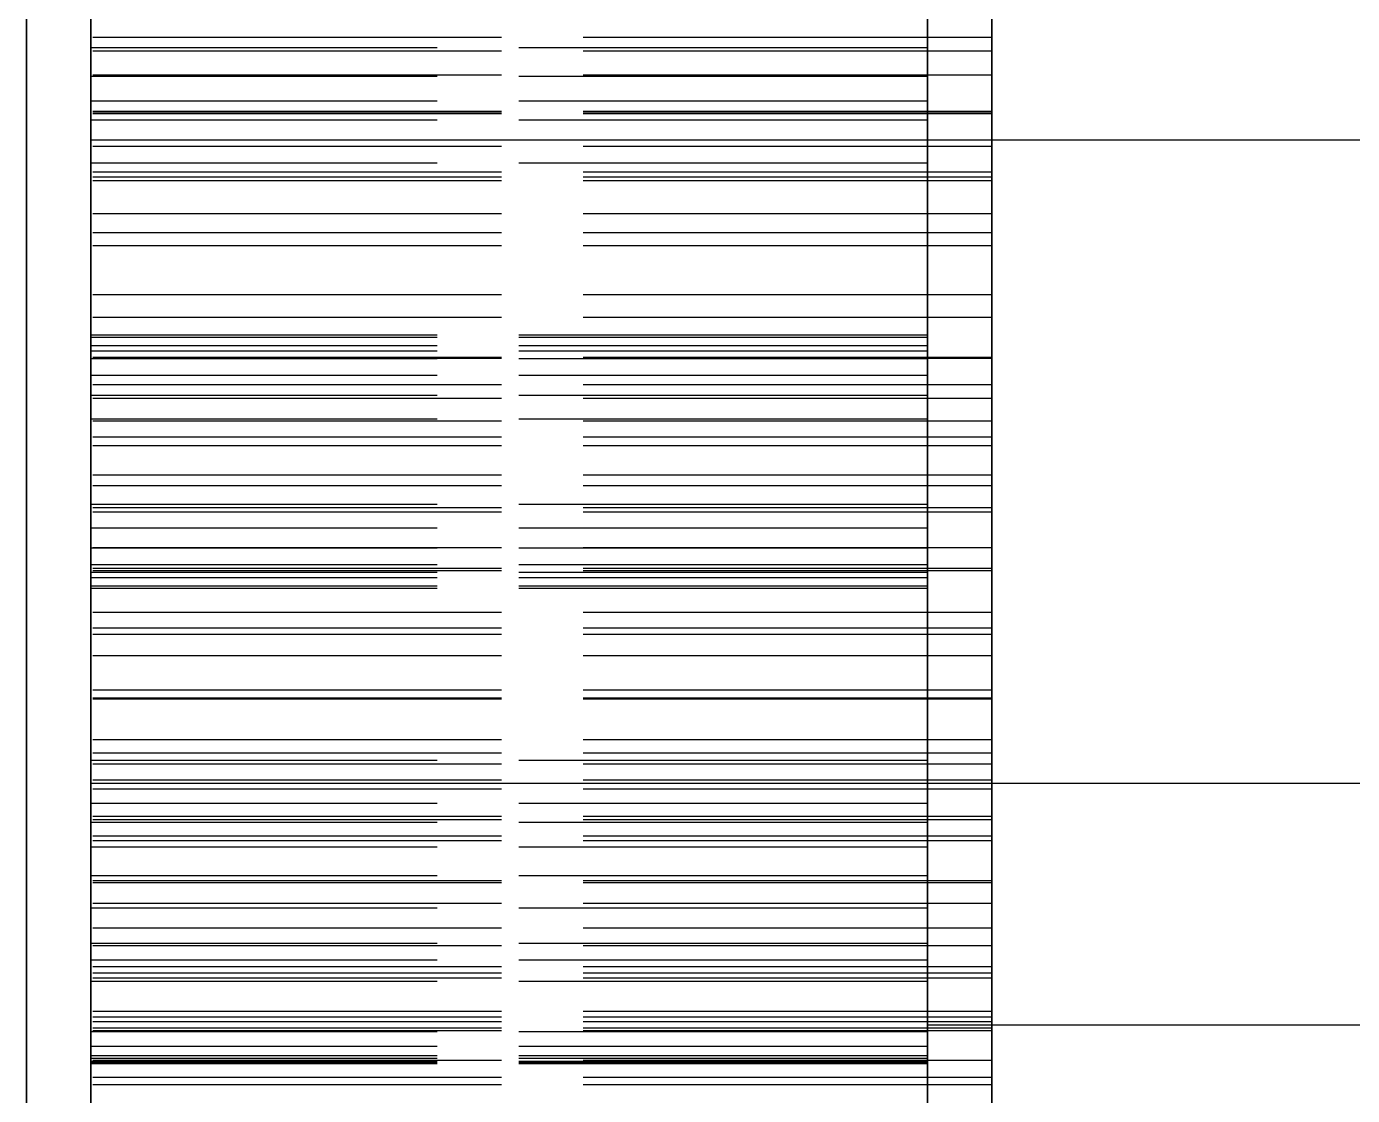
# Model space of a CAD drawing. Header units: millimetres. Extents: x -13 to 272, y -50 to 160.
# Drawn here: x 137.375 to 141.495, y -4.574 to -1.252 of the extents above; entities that cross this region are included whole.
import ezdxf

# ---------------------------------------------------------------- set-up
doc = ezdxf.new("R2010")
doc.units = ezdxf.units.MM
doc.linetypes.add('DASHED', pattern=[1.524, 1.27, -0.254])
doc.layers.add('HIDDEN', color=8, linetype='DASHED')
doc.layers.add('VISIBLE', color=7, linetype='CONTINUOUS')

msp = doc.modelspace()

# ---------------------------------------------------------------- linework, layer by layer
at = {"layer": 'HIDDEN'}
for points in [[(137.375, 7.66484), (137.375, 6.96643), (137.375, 6.26802), (137.375, 5.5696), (137.375, 4.87119), (137.375, 4.17278), (137.375, 3.47437), (137.375, 2.77595), (137.375, 2.07754), (137.375, 1.37913), (137.375, 0.68071), (137.375, -0.0177), (137.375, -0.71611), (137.375, -1.41452), (137.375, -2.11294), (137.375, -2.81135), (137.375, -3.50976), (137.375, -4.20817), (137.375, -4.90659), (137.375, -5.605)], [(137.375, 7.6331), (137.375, 6.87119), (137.375, 6.10929), (137.375, 5.34738), (137.375, 4.58548), (137.375, 3.82357), (137.375, 3.06167), (137.375, 2.29976), (137.375, 1.53786), (137.375, 0.77595), (137.375, 0.01405), (137.375, -0.74786), (137.375, -1.50976), (137.375, -2.27167), (137.375, -3.03357), (137.375, -3.79548), (137.375, -4.55738), (137.375, -5.31929), (137.375, -6.08119), (137.375, -6.8431), (137.375, -7.605)], [(137.375, 7.40492), (137.375, 6.62317), (137.375, 5.84143), (137.375, 5.05968), (137.375, 4.27794), (137.375, 3.49619), (137.375, 2.71444), (137.375, 1.9327), (137.375, 1.15095), (137.375, 0.36921), (137.375, -0.41254), (137.375, -1.19429), (137.375, -1.97603), (137.375, -2.75778), (137.375, -3.53952), (137.375, -4.32127), (137.375, -5.10302), (137.375, -5.88476), (137.375, -6.66651), (137.375, -7.44825), (137.375, -8.23)], [(140.375, 7.40492), (140.375, 6.62317), (140.375, 5.84143), (140.375, 5.05968), (140.375, 4.27794), (140.375, 3.49619), (140.375, 2.71444), (140.375, 1.9327), (140.375, 1.15095), (140.375, 0.36921), (140.375, -0.41254), (140.375, -1.19429), (140.375, -1.97603), (140.375, -2.75778), (140.375, -3.53952), (140.375, -4.32127), (140.375, -5.10302), (140.375, -5.88476), (140.375, -6.66651), (140.375, -7.44825), (140.375, -8.23)], [(137.375, -4.93833), (137.375, -4.55738), (137.375, -4.17643), (137.375, -3.79548), (137.375, -3.41452), (137.375, -3.03357), (137.375, -2.65262), (137.375, -2.27167), (137.375, -1.89071), (137.375, -1.50976), (137.375, -1.12881), (137.375, -0.74786), (137.375, -0.3669), (137.375, 0.01405), (137.375, 0.395), (137.375, 0.77595), (137.375, 1.1569), (137.375, 1.53786)], [(137.375, -5.605), (137.375, -5.25579), (137.375, -4.90659), (137.375, -4.55738), (137.375, -4.20817), (137.375, -3.85897), (137.375, -3.50976), (137.375, -3.16056), (137.375, -2.81135), (137.375, -2.46214), (137.375, -2.11294), (137.375, -1.76373), (137.375, -1.41452), (137.375, -1.06532), (137.375, -0.71611), (137.375, -0.3669), (137.375, -0.0177), (137.375, 0.33151), (137.375, 0.68071), (137.375, 1.02992), (137.375, 1.37913)], [(137.375, -1.13808), (137.375, -1.32932)], [(137.375, -1.32932), (137.375, -1.13808)], [(140.375, -1.13808), (140.375, -1.32932)], [(140.375, -1.32932), (140.375, -1.13808)], [(137.575, -1.31832), (137.575, -1.21839)], [(137.575, -1.21839), (137.575, -1.31832)], [(140.175, -1.31832), (140.175, -1.21839)], [(140.175, -1.21839), (140.175, -1.31832)], [(140.175, -2.605), (140.175, -2.57722), (140.175, -2.54944), (140.175, -2.52167), (140.175, -2.49389), (140.175, -2.46611), (140.175, -2.43833), (140.175, -2.41056), (140.175, -2.38278), (140.175, -2.355), (140.175, -2.32722), (140.175, -2.29944), (140.175, -2.27167), (140.175, -2.24389), (140.175, -2.21611), (140.175, -2.18833), (140.175, -2.16056), (140.175, -2.13278), (140.175, -2.105), (140.175, -2.07722), (140.175, -2.04944), (140.175, -2.02167), (140.175, -1.99389), (140.175, -1.96611), (140.175, -1.93833), (140.175, -1.91056), (140.175, -1.88278), (140.175, -1.855), (140.175, -1.82722), (140.175, -1.79944), (140.175, -1.77167), (140.175, -1.74389), (140.175, -1.71611), (140.175, -1.68833), (140.175, -1.66056), (140.175, -1.63278), (140.175, -1.605), (140.175, -1.57722), (140.175, -1.54944), (140.175, -1.52167), (140.175, -1.49389), (140.175, -1.46611), (140.175, -1.43833), (140.175, -1.41056), (140.175, -1.38278), (140.175, -1.355), (140.175, -1.32722), (140.175, -1.29944), (140.175, -1.27167), (140.175, -1.24389)], [(140.175, -1.24389), (140.175, -1.29944), (140.175, -1.355), (140.175, -1.41056), (140.175, -1.46611), (140.175, -1.52167), (140.175, -1.57722), (140.175, -1.63278), (140.175, -1.68833), (140.175, -1.74389), (140.175, -1.79944), (140.175, -1.855), (140.175, -1.91056), (140.175, -1.96611), (140.175, -2.02167), (140.175, -2.07722), (140.175, -2.13278), (140.175, -2.18833), (140.175, -2.24389), (140.175, -2.29944), (140.175, -2.355), (140.175, -2.41056), (140.175, -2.46611), (140.175, -2.52167), (140.175, -2.57722), (140.175, -2.63278), (140.175, -2.68833), (140.175, -2.74389), (140.175, -2.79944), (140.175, -2.855), (140.175, -2.91056), (140.175, -2.96611), (140.175, -3.02167), (140.175, -3.07722), (140.175, -3.13278), (140.175, -3.18833), (140.175, -3.24389), (140.175, -3.29944), (140.175, -3.355), (140.175, -3.41056), (140.175, -3.46611), (140.175, -3.52167), (140.175, -3.57722), (140.175, -3.63278), (140.175, -3.68833), (140.175, -3.74389), (140.175, -3.79944), (140.175, -3.855), (140.175, -3.91056), (140.175, -3.96611), (140.175, -4.02167), (140.175, -4.07722), (140.175, -4.13278), (140.175, -4.18833), (140.175, -4.24389), (140.175, -4.29944), (140.175, -4.355)], [(137.375, -1.40303), (137.375, -1.28635)], [(137.375, -1.28635), (137.375, -1.51896)], [(137.375, -1.51896), (137.375, -1.28635)], [(137.375, -1.28635), (137.375, -1.40303)], [(140.375, -1.28635), (137.375, -1.28635)], [(140.375, -1.28635), (137.375, -1.28635)], [(137.575, -1.40751), (137.575, -1.31832)], [(137.575, -1.31832), (137.575, -1.40751)], [(140.175, -1.31832), (137.575, -1.31832)], [(140.175, -1.31832), (137.575, -1.31832)], [(140.175, -1.40751), (140.175, -1.31832)], [(140.175, -1.31832), (140.175, -1.40751)], [(140.375, -1.40303), (140.375, -1.28635)], [(140.375, -1.28635), (140.375, -1.51896)], [(140.375, -1.51896), (140.375, -1.28635)], [(140.375, -1.28635), (140.375, -1.40303)], [(137.375, -1.32932), (137.375, -1.52357)], [(137.375, -1.52357), (137.375, -1.32932)], [(140.375, -1.32932), (137.375, -1.32932)], [(140.375, -1.32932), (137.375, -1.32932)], [(140.375, -1.32932), (140.375, -1.52357)], [(140.375, -1.52357), (140.375, -1.32932)], [(137.375, -1.51599), (137.375, -1.40303)], [(137.375, -1.40303), (137.375, -1.51599)], [(140.375, -1.40303), (137.375, -1.40303)], [(140.375, -1.40303), (137.375, -1.40303)], [(137.575, -1.48415), (137.575, -1.40751)], [(137.575, -1.40751), (137.575, -1.48415)], [(140.175, -1.40751), (137.575, -1.40751)], [(140.175, -1.40751), (137.575, -1.40751)], [(140.175, -1.48415), (140.175, -1.40751)], [(140.175, -1.40751), (140.175, -1.48415)], [(140.375, -1.51599), (140.375, -1.40303)], [(140.375, -1.40303), (140.375, -1.51599)], [(137.375, -1.62543), (137.375, -1.51599)], [(137.375, -1.51599), (137.375, -1.62543)], [(140.375, -1.51599), (137.375, -1.51599)], [(140.375, -1.51599), (137.375, -1.51599)], [(137.375, -1.51896), (137.375, -1.7047)], [(137.375, -1.7047), (137.375, -1.51896)], [(140.375, -1.51896), (137.375, -1.51896)], [(140.375, -1.51896), (137.375, -1.51896)], [(137.375, -1.52357), (137.375, -1.72069)], [(137.375, -1.72069), (137.375, -1.52357)], [(140.375, -1.52357), (137.375, -1.52357)], [(140.375, -1.52357), (137.375, -1.52357)], [(137.575, -1.54286), (137.575, -1.48415)], [(137.575, -1.48415), (137.575, -1.54286)], [(140.175, -1.48415), (137.575, -1.48415)], [(140.175, -1.48415), (137.575, -1.48415)], [(140.175, -1.54286), (140.175, -1.48415)], [(140.175, -1.48415), (140.175, -1.54286)], [(140.375, -1.62543), (140.375, -1.51599)], [(140.375, -1.51599), (140.375, -1.62543)], [(140.375, -1.51896), (140.375, -1.7047)], [(140.375, -1.7047), (140.375, -1.51896)], [(140.375, -1.52357), (140.375, -1.72069)], [(140.375, -1.72069), (140.375, -1.52357)], [(137.575, -1.67654), (137.575, -1.54286)], [(137.575, -1.54286), (137.575, -1.67654)], [(140.175, -1.54286), (137.575, -1.54286)], [(140.175, -1.54286), (137.575, -1.54286)], [(140.175, -1.67654), (140.175, -1.54286)], [(140.175, -1.54286), (140.175, -1.67654)], [(137.575, -2.605), (137.575, -2.58913), (137.575, -2.57325), (137.575, -2.55738), (137.575, -2.54151), (137.575, -2.52563), (137.575, -2.50976), (137.575, -2.49389), (137.575, -2.47802), (137.575, -2.46214), (137.575, -2.44627), (137.575, -2.4304), (137.575, -2.41452), (137.575, -2.39865), (137.575, -2.38278), (137.575, -2.3669), (137.575, -2.35103), (137.575, -2.33516), (137.575, -2.31929), (137.575, -2.30341), (137.575, -2.28754), (137.575, -2.27167), (137.575, -2.25579), (137.575, -2.23992), (137.575, -2.22405), (137.575, -2.20817), (137.575, -2.1923), (137.575, -2.17643), (137.575, -2.16056), (137.575, -2.14468), (137.575, -2.12881), (137.575, -2.11294), (137.575, -2.09706), (137.575, -2.08119), (137.575, -2.06532), (137.575, -2.04944), (137.575, -2.03357), (137.575, -2.0177), (137.575, -2.00183), (137.575, -1.98595), (137.575, -1.97008), (137.575, -1.95421), (137.575, -1.93833), (137.575, -1.92246), (137.575, -1.90659), (137.575, -1.89071), (137.575, -1.87484), (137.575, -1.85897), (137.575, -1.8431), (137.575, -1.82722), (137.575, -1.81135), (137.575, -1.79548), (137.575, -1.7796), (137.575, -1.76373), (137.575, -1.74786), (137.575, -1.73198), (137.575, -1.71611), (137.575, -1.70024), (137.575, -1.68437), (137.575, -1.66849), (137.575, -1.65262), (137.575, -1.63675), (137.575, -1.62087), (137.575, -1.605)], [(137.575, -1.605), (137.575, -1.63675), (137.575, -1.66849), (137.575, -1.70024), (137.575, -1.73198), (137.575, -1.76373), (137.575, -1.79548), (137.575, -1.82722), (137.575, -1.85897), (137.575, -1.89071), (137.575, -1.92246), (137.575, -1.95421), (137.575, -1.98595), (137.575, -2.0177), (137.575, -2.04944), (137.575, -2.08119), (137.575, -2.11294), (137.575, -2.14468), (137.575, -2.17643), (137.575, -2.20817), (137.575, -2.23992), (137.575, -2.27167), (137.575, -2.30341), (137.575, -2.33516), (137.575, -2.3669), (137.575, -2.39865), (137.575, -2.4304), (137.575, -2.46214), (137.575, -2.49389), (137.575, -2.52563), (137.575, -2.55738), (137.575, -2.58913), (137.575, -2.62087), (137.575, -2.65262), (137.575, -2.68437), (137.575, -2.71611), (137.575, -2.74786), (137.575, -2.7796), (137.575, -2.81135), (137.575, -2.8431), (137.575, -2.87484), (137.575, -2.90659), (137.575, -2.93833), (137.575, -2.97008), (137.575, -3.00183), (137.575, -3.03357), (137.575, -3.06532), (137.575, -3.09706), (137.575, -3.12881), (137.575, -3.16056), (137.575, -3.1923), (137.575, -3.22405), (137.575, -3.25579), (137.575, -3.28754), (137.575, -3.31929), (137.575, -3.35103), (137.575, -3.38278), (137.575, -3.41452), (137.575, -3.44627), (137.575, -3.47802), (137.575, -3.50976), (137.575, -3.54151), (137.575, -3.57325), (137.575, -3.605)], [(137.575, -2.605), (137.575, -2.58913), (137.575, -2.57325), (137.575, -2.55738), (137.575, -2.54151), (137.575, -2.52563), (137.575, -2.50976), (137.575, -2.49389), (137.575, -2.47802), (137.575, -2.46214), (137.575, -2.44627), (137.575, -2.4304), (137.575, -2.41452), (137.575, -2.39865), (137.575, -2.38278), (137.575, -2.3669), (137.575, -2.35103), (137.575, -2.33516), (137.575, -2.31929), (137.575, -2.30341), (137.575, -2.28754), (137.575, -2.27167), (137.575, -2.25579), (137.575, -2.23992), (137.575, -2.22405), (137.575, -2.20817), (137.575, -2.1923), (137.575, -2.17643), (137.575, -2.16056), (137.575, -2.14468), (137.575, -2.12881), (137.575, -2.11294), (137.575, -2.09706), (137.575, -2.08119), (137.575, -2.06532), (137.575, -2.04944), (137.575, -2.03357), (137.575, -2.0177), (137.575, -2.00183), (137.575, -1.98595), (137.575, -1.97008), (137.575, -1.95421), (137.575, -1.93833), (137.575, -1.92246), (137.575, -1.90659), (137.575, -1.89071), (137.575, -1.87484), (137.575, -1.85897), (137.575, -1.8431), (137.575, -1.82722), (137.575, -1.81135), (137.575, -1.79548), (137.575, -1.7796), (137.575, -1.76373), (137.575, -1.74786), (137.575, -1.73198), (137.575, -1.71611), (137.575, -1.70024), (137.575, -1.68437), (137.575, -1.66849), (137.575, -1.65262), (137.575, -1.63675), (137.575, -1.62087), (137.575, -1.605)], [(137.575, -1.605), (137.575, -1.63675), (137.575, -1.66849), (137.575, -1.70024), (137.575, -1.73198), (137.575, -1.76373), (137.575, -1.79548), (137.575, -1.82722), (137.575, -1.85897), (137.575, -1.89071), (137.575, -1.92246), (137.575, -1.95421), (137.575, -1.98595), (137.575, -2.0177), (137.575, -2.04944), (137.575, -2.08119), (137.575, -2.11294), (137.575, -2.14468), (137.575, -2.17643), (137.575, -2.20817), (137.575, -2.23992), (137.575, -2.27167), (137.575, -2.30341), (137.575, -2.33516), (137.575, -2.3669), (137.575, -2.39865), (137.575, -2.4304), (137.575, -2.46214), (137.575, -2.49389), (137.575, -2.52563), (137.575, -2.55738), (137.575, -2.58913), (137.575, -2.62087), (137.575, -2.65262), (137.575, -2.68437), (137.575, -2.71611), (137.575, -2.74786), (137.575, -2.7796), (137.575, -2.81135), (137.575, -2.8431), (137.575, -2.87484), (137.575, -2.90659), (137.575, -2.93833), (137.575, -2.97008), (137.575, -3.00183), (137.575, -3.03357), (137.575, -3.06532), (137.575, -3.09706), (137.575, -3.12881), (137.575, -3.16056), (137.575, -3.1923), (137.575, -3.22405), (137.575, -3.25579), (137.575, -3.28754), (137.575, -3.31929), (137.575, -3.35103), (137.575, -3.38278), (137.575, -3.41452), (137.575, -3.44627), (137.575, -3.47802), (137.575, -3.50976), (137.575, -3.54151), (137.575, -3.57325), (137.575, -3.605)], [(142.185, -1.605), (137.575, -1.605)], [(144.485, -1.605), (137.575, -1.605)], [(137.375, -1.73148), (137.375, -1.62543)], [(137.375, -1.62543), (137.375, -1.73148)], [(140.375, -1.62543), (137.375, -1.62543)], [(140.375, -1.62543), (137.375, -1.62543)], [(140.375, -1.73148), (140.375, -1.62543)], [(140.375, -1.62543), (140.375, -1.73148)], [(137.575, -2.26094), (137.575, -1.67654)], [(137.575, -1.67654), (137.575, -2.26094)], [(140.175, -1.67654), (137.575, -1.67654)], [(140.175, -1.67654), (137.575, -1.67654)], [(140.175, -2.26094), (140.175, -1.67654)], [(140.175, -1.67654), (140.175, -2.26094)], [(137.375, -1.7047), (137.375, -1.89378)], [(137.375, -1.89378), (137.375, -1.7047)], [(140.375, -1.7047), (137.375, -1.7047)], [(140.375, -1.7047), (137.375, -1.7047)], [(137.375, -1.72069), (137.375, -1.93378)], [(137.375, -1.93378), (137.375, -1.72069)], [(140.375, -1.72069), (137.375, -1.72069)], [(140.375, -1.72069), (137.375, -1.72069)], [(140.375, -1.7047), (140.375, -1.89378)], [(140.375, -1.89378), (140.375, -1.7047)], [(140.375, -1.72069), (140.375, -1.93378)], [(140.375, -1.93378), (140.375, -1.72069)], [(137.375, -1.83424), (137.375, -1.73148)], [(137.375, -1.73148), (137.375, -1.83424)], [(140.375, -1.73148), (137.375, -1.73148)], [(140.375, -1.73148), (137.375, -1.73148)], [(140.375, -1.83424), (140.375, -1.73148)], [(140.375, -1.73148), (140.375, -1.83424)], [(137.375, -1.93378), (137.375, -1.83424)], [(137.375, -1.83424), (137.375, -1.93378)], [(140.375, -1.83424), (137.375, -1.83424)], [(140.375, -1.83424), (137.375, -1.83424)], [(140.375, -1.93378), (140.375, -1.83424)], [(140.375, -1.83424), (140.375, -1.93378)], [(137.375, -1.89378), (137.375, -2.08596)], [(137.375, -2.08596), (137.375, -1.89378)], [(140.375, -1.89378), (137.375, -1.89378)], [(140.375, -1.89378), (137.375, -1.89378)], [(140.375, -1.89378), (140.375, -2.08596)], [(140.375, -2.08596), (140.375, -1.89378)], [(140.375, -1.93378), (137.375, -1.93378)], [(140.375, -1.93378), (137.375, -1.93378)], [(137.375, -2.08596), (137.375, -2.28102)], [(137.375, -2.28102), (137.375, -2.08596)], [(140.375, -2.08596), (137.375, -2.08596)], [(140.375, -2.08596), (137.375, -2.08596)], [(140.375, -2.08596), (140.375, -2.28102)], [(140.375, -2.28102), (140.375, -2.08596)], [(137.375, -2.28382), (137.375, -2.15645)], [(137.375, -2.15645), (137.375, -2.36616)], [(137.375, -2.36616), (137.375, -2.15645)], [(137.375, -2.15645), (137.375, -2.28382)], [(140.375, -2.15645), (137.375, -2.15645)], [(140.375, -2.15645), (137.375, -2.15645)], [(140.375, -2.28382), (140.375, -2.15645)], [(140.375, -2.15645), (140.375, -2.36616)], [(140.375, -2.36616), (140.375, -2.15645)], [(140.375, -2.15645), (140.375, -2.28382)], [(137.575, -2.2187), (137.575, -2.2114)], [(137.575, -2.2114), (137.575, -2.26094)], [(137.575, -2.2114), (137.575, -2.2187)], [(137.575, -2.26094), (137.575, -2.2114)], [(140.175, -2.2114), (137.575, -2.2114)], [(140.175, -2.2114), (137.575, -2.2114)], [(137.575, -2.24498), (137.575, -2.2187)], [(137.575, -2.2187), (137.575, -2.24498)], [(140.175, -2.2187), (137.575, -2.2187)], [(140.175, -2.2187), (137.575, -2.2187)], [(140.175, -2.2187), (140.175, -2.2114)], [(140.175, -2.2114), (140.175, -2.26094)], [(140.175, -2.2114), (140.175, -2.2187)], [(140.175, -2.26094), (140.175, -2.2114)], [(140.175, -2.24498), (140.175, -2.2187)], [(140.175, -2.2187), (140.175, -2.24498)], [(137.575, -2.28481), (137.575, -2.24498)], [(137.575, -2.24498), (137.575, -2.28481)], [(140.175, -2.24498), (137.575, -2.24498)], [(140.175, -2.24498), (137.575, -2.24498)], [(140.175, -2.26094), (137.575, -2.26094)], [(140.175, -2.26094), (137.575, -2.26094)], [(140.175, -2.28481), (140.175, -2.24498)], [(140.175, -2.24498), (140.175, -2.28481)], [(137.375, -2.28102), (137.375, -2.47881)], [(137.375, -2.47881), (137.375, -2.28102)], [(140.375, -2.28102), (137.375, -2.28102)], [(140.375, -2.28102), (137.375, -2.28102)], [(137.375, -2.40782), (137.375, -2.28382)], [(137.375, -2.28382), (137.375, -2.40782)], [(140.375, -2.28382), (137.375, -2.28382)], [(140.375, -2.28382), (137.375, -2.28382)], [(137.575, -2.33648), (137.575, -2.28481)], [(137.575, -2.28481), (137.575, -2.33648)], [(140.175, -2.28481), (137.575, -2.28481)], [(140.175, -2.28481), (137.575, -2.28481)], [(140.175, -2.33648), (140.175, -2.28481)], [(140.175, -2.28481), (140.175, -2.33648)], [(140.375, -2.28102), (140.375, -2.47881)], [(140.375, -2.47881), (140.375, -2.28102)], [(140.375, -2.40782), (140.375, -2.28382)], [(140.375, -2.28382), (140.375, -2.40782)], [(137.575, -2.3991), (137.575, -2.33648)], [(137.575, -2.33648), (137.575, -2.3991)], [(140.175, -2.33648), (137.575, -2.33648)], [(140.175, -2.33648), (137.575, -2.33648)], [(140.175, -2.3991), (140.175, -2.33648)], [(140.175, -2.33648), (140.175, -2.3991)], [(137.375, -2.36616), (137.375, -2.5558)], [(137.375, -2.5558), (137.375, -2.36616)], [(140.375, -2.36616), (137.375, -2.36616)], [(140.375, -2.36616), (137.375, -2.36616)], [(140.375, -2.36616), (140.375, -2.5558)], [(140.375, -2.5558), (140.375, -2.36616)], [(137.375, -2.52861), (137.375, -2.40782)], [(137.375, -2.40782), (137.375, -2.52861)], [(140.375, -2.40782), (137.375, -2.40782)], [(140.375, -2.40782), (137.375, -2.40782)], [(137.575, -2.4721), (137.575, -2.3991)], [(137.575, -2.3991), (137.575, -2.4721)], [(140.175, -2.3991), (137.575, -2.3991)], [(140.175, -2.3991), (137.575, -2.3991)], [(140.175, -2.4721), (140.175, -2.3991)], [(140.175, -2.3991), (140.175, -2.4721)], [(140.375, -2.52861), (140.375, -2.40782)], [(140.375, -2.40782), (140.375, -2.52861)], [(137.575, -2.7379), (137.575, -2.4721)], [(137.575, -2.4721), (137.575, -2.7379)], [(140.175, -2.4721), (137.575, -2.4721)], [(140.175, -2.4721), (137.575, -2.4721)], [(140.175, -2.7379), (140.175, -2.4721)], [(140.175, -2.4721), (140.175, -2.7379)], [(137.375, -2.47881), (137.375, -2.67918)], [(137.375, -2.67918), (137.375, -2.47881)], [(140.375, -2.47881), (137.375, -2.47881)], [(140.375, -2.47881), (137.375, -2.47881)], [(140.375, -2.47881), (140.375, -2.67918)], [(140.375, -2.67918), (140.375, -2.47881)], [(137.375, -2.6463), (137.375, -2.52861)], [(137.375, -2.52861), (137.375, -2.6463)], [(140.375, -2.52861), (137.375, -2.52861)], [(140.375, -2.52861), (137.375, -2.52861)], [(140.375, -2.6463), (140.375, -2.52861)], [(140.375, -2.52861), (140.375, -2.6463)], [(137.375, -2.5558), (137.375, -2.74842)], [(137.375, -2.74842), (137.375, -2.5558)], [(140.375, -2.5558), (137.375, -2.5558)], [(140.375, -2.5558), (137.375, -2.5558)], [(140.375, -2.5558), (140.375, -2.74842)], [(140.375, -2.74842), (140.375, -2.5558)], [(137.575, -3.605), (137.575, -3.58913), (137.575, -3.57325), (137.575, -3.55738), (137.575, -3.54151), (137.575, -3.52563), (137.575, -3.50976), (137.575, -3.49389), (137.575, -3.47802), (137.575, -3.46214), (137.575, -3.44627), (137.575, -3.4304), (137.575, -3.41452), (137.575, -3.39865), (137.575, -3.38278), (137.575, -3.3669), (137.575, -3.35103), (137.575, -3.33516), (137.575, -3.31929), (137.575, -3.30341), (137.575, -3.28754), (137.575, -3.27167), (137.575, -3.25579), (137.575, -3.23992), (137.575, -3.22405), (137.575, -3.20817), (137.575, -3.1923), (137.575, -3.17643), (137.575, -3.16056), (137.575, -3.14468), (137.575, -3.12881), (137.575, -3.11294), (137.575, -3.09706), (137.575, -3.08119), (137.575, -3.06532), (137.575, -3.04944), (137.575, -3.03357), (137.575, -3.0177), (137.575, -3.00183), (137.575, -2.98595), (137.575, -2.97008), (137.575, -2.95421), (137.575, -2.93833), (137.575, -2.92246), (137.575, -2.90659), (137.575, -2.89071), (137.575, -2.87484), (137.575, -2.85897), (137.575, -2.8431), (137.575, -2.82722), (137.575, -2.81135), (137.575, -2.79548), (137.575, -2.7796), (137.575, -2.76373), (137.575, -2.74786), (137.575, -2.73198), (137.575, -2.71611), (137.575, -2.70024), (137.575, -2.68437), (137.575, -2.66849), (137.575, -2.65262), (137.575, -2.63675), (137.575, -2.62087), (137.575, -2.605)], [(137.575, -3.605), (137.575, -3.58913), (137.575, -3.57325), (137.575, -3.55738), (137.575, -3.54151), (137.575, -3.52563), (137.575, -3.50976), (137.575, -3.49389), (137.575, -3.47802), (137.575, -3.46214), (137.575, -3.44627), (137.575, -3.4304), (137.575, -3.41452), (137.575, -3.39865), (137.575, -3.38278), (137.575, -3.3669), (137.575, -3.35103), (137.575, -3.33516), (137.575, -3.31929), (137.575, -3.30341), (137.575, -3.28754), (137.575, -3.27167), (137.575, -3.25579), (137.575, -3.23992), (137.575, -3.22405), (137.575, -3.20817), (137.575, -3.1923), (137.575, -3.17643), (137.575, -3.16056), (137.575, -3.14468), (137.575, -3.12881), (137.575, -3.11294), (137.575, -3.09706), (137.575, -3.08119), (137.575, -3.06532), (137.575, -3.04944), (137.575, -3.03357), (137.575, -3.0177), (137.575, -3.00183), (137.575, -2.98595), (137.575, -2.97008), (137.575, -2.95421), (137.575, -2.93833), (137.575, -2.92246), (137.575, -2.90659), (137.575, -2.89071), (137.575, -2.87484), (137.575, -2.85897), (137.575, -2.8431), (137.575, -2.82722), (137.575, -2.81135), (137.575, -2.79548), (137.575, -2.7796), (137.575, -2.76373), (137.575, -2.74786), (137.575, -2.73198), (137.575, -2.71611), (137.575, -2.70024), (137.575, -2.68437), (137.575, -2.66849), (137.575, -2.65262), (137.575, -2.63675), (137.575, -2.62087), (137.575, -2.605)], [(140.175, -4.355), (140.175, -4.32722), (140.175, -4.29944), (140.175, -4.27167), (140.175, -4.24389), (140.175, -4.21611), (140.175, -4.18833), (140.175, -4.16056), (140.175, -4.13278), (140.175, -4.105), (140.175, -4.07722), (140.175, -4.04944), (140.175, -4.02167), (140.175, -3.99389), (140.175, -3.96611), (140.175, -3.93833), (140.175, -3.91056), (140.175, -3.88278), (140.175, -3.855), (140.175, -3.82722), (140.175, -3.79944), (140.175, -3.77167), (140.175, -3.74389), (140.175, -3.71611), (140.175, -3.68833), (140.175, -3.66056), (140.175, -3.63278), (140.175, -3.605), (140.175, -3.57722), (140.175, -3.54944), (140.175, -3.52167), (140.175, -3.49389), (140.175, -3.46611), (140.175, -3.43833), (140.175, -3.41056), (140.175, -3.38278), (140.175, -3.355), (140.175, -3.32722), (140.175, -3.29944), (140.175, -3.27167), (140.175, -3.24389), (140.175, -3.21611), (140.175, -3.18833), (140.175, -3.16056), (140.175, -3.13278), (140.175, -3.105), (140.175, -3.07722), (140.175, -3.04944), (140.175, -3.02167), (140.175, -2.99389), (140.175, -2.96611), (140.175, -2.93833), (140.175, -2.91056), (140.175, -2.88278), (140.175, -2.855), (140.175, -2.82722), (140.175, -2.79944), (140.175, -2.77167), (140.175, -2.74389), (140.175, -2.71611), (140.175, -2.68833), (140.175, -2.66056), (140.175, -2.63278), (140.175, -2.605)], [(137.375, -2.76098), (137.375, -2.6463)], [(137.375, -2.6463), (137.375, -2.76098)], [(140.375, -2.6463), (137.375, -2.6463)], [(140.375, -2.6463), (137.375, -2.6463)], [(140.375, -2.76098), (140.375, -2.6463)], [(140.375, -2.6463), (140.375, -2.76098)], [(137.375, -2.67918), (137.375, -2.87273)], [(137.375, -2.87273), (137.375, -2.67918)], [(140.375, -2.67918), (137.375, -2.67918)], [(140.375, -2.67918), (137.375, -2.67918)], [(140.375, -2.67918), (140.375, -2.87273)], [(140.375, -2.87273), (140.375, -2.67918)], [(137.375, -2.74842), (137.375, -2.9438)], [(137.375, -2.9438), (137.375, -2.74842)], [(140.375, -2.74842), (137.375, -2.74842)], [(140.375, -2.74842), (137.375, -2.74842)], [(137.575, -2.8109), (137.575, -2.7379)], [(137.575, -2.7379), (137.575, -2.8109)], [(140.175, -2.7379), (137.575, -2.7379)], [(140.175, -2.7379), (137.575, -2.7379)], [(140.175, -2.8109), (140.175, -2.7379)], [(140.175, -2.7379), (140.175, -2.8109)], [(140.375, -2.74842), (140.375, -2.9438)], [(140.375, -2.9438), (140.375, -2.74842)], [(137.375, -2.87273), (137.375, -2.76098)], [(137.375, -2.76098), (137.375, -2.87273)], [(140.375, -2.76098), (137.375, -2.76098)], [(140.375, -2.76098), (137.375, -2.76098)], [(140.375, -2.87273), (140.375, -2.76098)], [(140.375, -2.76098), (140.375, -2.87273)], [(137.575, -2.87352), (137.575, -2.8109)], [(137.575, -2.8109), (137.575, -2.87352)], [(140.175, -2.8109), (137.575, -2.8109)], [(140.175, -2.8109), (137.575, -2.8109)], [(140.175, -2.87352), (140.175, -2.8109)], [(140.175, -2.8109), (140.175, -2.87352)], [(140.375, -2.87273), (137.375, -2.87273)], [(140.375, -2.87273), (137.375, -2.87273)], [(137.575, -2.92519), (137.575, -2.87352)], [(137.575, -2.87352), (137.575, -2.92519)], [(140.175, -2.87352), (137.575, -2.87352)], [(140.175, -2.87352), (137.575, -2.87352)], [(140.175, -2.92519), (140.175, -2.87352)], [(140.175, -2.87352), (140.175, -2.92519)], [(137.575, -2.96502), (137.575, -2.92519)], [(137.575, -2.92519), (137.575, -2.96502)], [(140.175, -2.92519), (137.575, -2.92519)], [(140.175, -2.92519), (137.575, -2.92519)], [(140.175, -2.96502), (140.175, -2.92519)], [(140.175, -2.92519), (140.175, -2.96502)], [(137.375, -3.07361), (137.375, -2.93617)], [(137.375, -2.93617), (137.375, -3.12195)], [(137.375, -3.12195), (137.375, -2.93617)], [(137.375, -2.93617), (137.375, -3.07361)], [(140.375, -2.93617), (137.375, -2.93617)], [(140.375, -2.93617), (137.375, -2.93617)], [(137.375, -2.9438), (137.375, -3.14174)], [(137.375, -3.14174), (137.375, -2.9438)], [(140.375, -2.9438), (137.375, -2.9438)], [(140.375, -2.9438), (137.375, -2.9438)], [(140.175, -2.94906), (137.575, -2.94906)], [(137.575, -2.94906), (137.575, -2.9986)], [(137.575, -3.53346), (137.575, -2.94906)], [(137.575, -2.94906), (137.575, -3.53346)], [(137.575, -2.9986), (137.575, -2.94906)], [(140.175, -2.94906), (137.575, -2.94906)], [(137.575, -2.9913), (137.575, -2.96502)], [(137.575, -2.96502), (137.575, -2.9913)], [(140.175, -2.96502), (137.575, -2.96502)], [(140.175, -2.96502), (137.575, -2.96502)], [(140.175, -2.94906), (140.175, -2.9986)], [(140.175, -3.53346), (140.175, -2.94906)], [(140.175, -2.94906), (140.175, -3.53346)], [(140.175, -2.9986), (140.175, -2.94906)], [(140.175, -2.9913), (140.175, -2.96502)], [(140.175, -2.96502), (140.175, -2.9913)], [(140.375, -3.07361), (140.375, -2.93617)], [(140.375, -2.93617), (140.375, -3.12195)], [(140.375, -3.12195), (140.375, -2.93617)], [(140.375, -2.93617), (140.375, -3.07361)], [(140.375, -2.9438), (140.375, -3.14174)], [(140.375, -3.14174), (140.375, -2.9438)], [(140.175, -2.9913), (137.575, -2.9913)], [(137.575, -2.9986), (137.575, -2.9913)], [(137.575, -2.9913), (137.575, -2.9986)], [(140.175, -2.9913), (137.575, -2.9913)], [(140.175, -2.9986), (137.575, -2.9986)], [(140.175, -2.9986), (137.575, -2.9986)], [(140.175, -2.9986), (140.175, -2.9913)], [(140.175, -2.9913), (140.175, -2.9986)], [(137.375, -3.20804), (137.375, -3.07361)], [(137.375, -3.07361), (137.375, -3.20804)], [(140.375, -3.07361), (137.375, -3.07361)], [(140.375, -3.07361), (137.375, -3.07361)], [(140.375, -3.20804), (140.375, -3.07361)], [(140.375, -3.07361), (140.375, -3.20804)], [(137.375, -3.12195), (137.375, -3.31456)], [(137.375, -3.31456), (137.375, -3.12195)], [(140.375, -3.12195), (137.375, -3.12195)], [(140.375, -3.12195), (137.375, -3.12195)], [(140.375, -3.12195), (140.375, -3.31456)], [(140.375, -3.31456), (140.375, -3.12195)], [(137.375, -3.14174), (137.375, -3.3421)], [(137.375, -3.3421), (137.375, -3.14174)], [(140.375, -3.14174), (137.375, -3.14174)], [(140.375, -3.14174), (137.375, -3.14174)], [(140.375, -3.14174), (140.375, -3.3421)], [(140.375, -3.3421), (140.375, -3.14174)], [(137.375, -3.33959), (137.375, -3.20804)], [(137.375, -3.20804), (137.375, -3.33959)], [(140.375, -3.20804), (137.375, -3.20804)], [(140.375, -3.20804), (137.375, -3.20804)], [(140.375, -3.33959), (140.375, -3.20804)], [(140.375, -3.20804), (140.375, -3.33959)], [(137.375, -3.31456), (137.375, -3.50979)], [(137.375, -3.50979), (137.375, -3.31456)], [(140.375, -3.31456), (137.375, -3.31456)], [(140.375, -3.31456), (137.375, -3.31456)], [(140.375, -3.31456), (140.375, -3.50979)], [(140.375, -3.50979), (140.375, -3.31456)], [(137.375, -3.46835), (137.375, -3.33959)], [(137.375, -3.33959), (137.375, -3.46835)], [(140.375, -3.33959), (137.375, -3.33959)], [(140.375, -3.33959), (137.375, -3.33959)], [(137.375, -3.3421), (137.375, -3.54475)], [(137.375, -3.54475), (137.375, -3.3421)], [(140.375, -3.3421), (137.375, -3.3421)], [(140.375, -3.3421), (137.375, -3.3421)], [(140.375, -3.46835), (140.375, -3.33959)], [(140.375, -3.33959), (140.375, -3.46835)], [(140.375, -3.3421), (140.375, -3.54475)], [(140.375, -3.54475), (140.375, -3.3421)], [(137.375, -3.59441), (137.375, -3.46835)], [(137.375, -3.46835), (137.375, -3.59441)], [(140.375, -3.46835), (137.375, -3.46835)], [(140.375, -3.46835), (137.375, -3.46835)], [(140.375, -3.59441), (140.375, -3.46835)], [(140.375, -3.46835), (140.375, -3.59441)], [(137.375, -3.50979), (137.375, -3.70742)], [(137.375, -3.70742), (137.375, -3.50979)], [(140.375, -3.50979), (137.375, -3.50979)], [(140.375, -3.50979), (137.375, -3.50979)], [(140.175, -3.53346), (137.575, -3.53346)], [(137.575, -3.66714), (137.575, -3.53346)], [(137.575, -3.53346), (137.575, -3.66714)], [(140.175, -3.53346), (137.575, -3.53346)], [(140.175, -3.66714), (140.175, -3.53346)], [(140.175, -3.53346), (140.175, -3.66714)], [(140.375, -3.50979), (140.375, -3.70742)], [(140.375, -3.70742), (140.375, -3.50979)], [(137.375, -3.54475), (137.375, -3.71781)], [(137.375, -3.71781), (137.375, -3.54475)], [(140.375, -3.54475), (137.375, -3.54475)], [(140.375, -3.54475), (137.375, -3.54475)], [(140.375, -3.54475), (140.375, -3.71781)], [(140.375, -3.71781), (140.375, -3.54475)], [(137.375, -3.71781), (137.375, -3.59441)], [(137.375, -3.59441), (137.375, -3.71781)], [(140.375, -3.59441), (137.375, -3.59441)], [(140.375, -3.59441), (137.375, -3.59441)], [(137.375, -3.76856), (137.375, -3.62171)], [(137.375, -3.62171), (137.375, -3.78267)], [(137.375, -3.78267), (137.375, -3.62171)], [(137.375, -3.62171), (137.375, -3.76856)], [(140.375, -3.62171), (137.375, -3.62171)], [(140.375, -3.62171), (137.375, -3.62171)], [(142.185, -3.605), (137.575, -3.605)], [(144.485, -3.605), (137.575, -3.605)], [(140.375, -3.71781), (140.375, -3.59441)], [(140.375, -3.59441), (140.375, -3.71781)], [(140.375, -3.76856), (140.375, -3.62171)], [(140.375, -3.62171), (140.375, -3.78267)], [(140.375, -3.78267), (140.375, -3.62171)], [(140.375, -3.62171), (140.375, -3.76856)], [(137.575, -3.72585), (137.575, -3.66714)], [(137.575, -3.66714), (137.575, -3.72585)], [(140.175, -3.66714), (137.575, -3.66714)], [(140.175, -3.66714), (137.575, -3.66714)], [(140.175, -3.72585), (140.175, -3.66714)], [(140.175, -3.66714), (140.175, -3.72585)], [(137.375, -3.70742), (137.375, -3.90728)], [(137.375, -3.90728), (137.375, -3.70742)], [(140.375, -3.70742), (137.375, -3.70742)], [(140.375, -3.70742), (137.375, -3.70742)], [(140.375, -3.70742), (140.375, -3.90728)], [(140.375, -3.90728), (140.375, -3.70742)], [(140.375, -3.71781), (137.375, -3.71781)], [(140.375, -3.71781), (137.375, -3.71781)], [(137.575, -3.80249), (137.575, -3.72585)], [(137.575, -3.72585), (137.575, -3.80249)], [(140.175, -3.72585), (137.575, -3.72585)], [(140.175, -3.72585), (137.575, -3.72585)], [(140.175, -3.80249), (140.175, -3.72585)], [(140.175, -3.72585), (140.175, -3.80249)], [(137.375, -3.91276), (137.375, -3.76856)], [(137.375, -3.76856), (137.375, -3.91276)], [(140.375, -3.76856), (137.375, -3.76856)], [(140.375, -3.76856), (137.375, -3.76856)], [(137.375, -3.78267), (137.375, -3.97731)], [(137.375, -3.97731), (137.375, -3.78267)], [(140.375, -3.78267), (137.375, -3.78267)], [(140.375, -3.78267), (137.375, -3.78267)], [(140.375, -3.91276), (140.375, -3.76856)], [(140.375, -3.76856), (140.375, -3.91276)], [(140.375, -3.78267), (140.375, -3.97731)], [(140.375, -3.97731), (140.375, -3.78267)], [(137.575, -3.89168), (137.575, -3.80249)], [(137.575, -3.80249), (137.575, -3.89168)], [(140.175, -3.80249), (137.575, -3.80249)], [(140.175, -3.80249), (137.575, -3.80249)], [(140.175, -3.89168), (140.175, -3.80249)], [(140.175, -3.80249), (140.175, -3.89168)], [(137.375, -3.90728), (137.375, -4.10924)], [(137.375, -4.10924), (137.375, -3.90728)], [(140.375, -3.90728), (137.375, -3.90728)], [(140.375, -3.90728), (137.375, -3.90728)], [(137.375, -4.05442), (137.375, -3.91276)], [(137.375, -3.91276), (137.375, -4.05442)], [(140.375, -3.91276), (137.375, -3.91276)], [(140.375, -3.91276), (137.375, -3.91276)], [(137.575, -3.99161), (137.575, -3.89168)], [(137.575, -3.89168), (137.575, -3.99161)], [(140.175, -3.89168), (137.575, -3.89168)], [(140.175, -3.89168), (137.575, -3.89168)], [(140.175, -3.99161), (140.175, -3.89168)], [(140.175, -3.89168), (140.175, -3.99161)], [(140.375, -3.90728), (140.375, -4.10924)], [(140.375, -4.10924), (140.375, -3.90728)], [(140.375, -4.05442), (140.375, -3.91276)], [(140.375, -3.91276), (140.375, -4.05442)], [(137.375, -3.97731), (137.375, -4.17418)], [(137.375, -4.17418), (137.375, -3.97731)], [(140.375, -3.97731), (137.375, -3.97731)], [(140.375, -3.97731), (137.375, -3.97731)], [(137.575, -4.10123), (137.575, -3.99161)], [(137.575, -3.99161), (137.575, -4.10123)], [(140.175, -3.99161), (137.575, -3.99161)], [(140.175, -3.99161), (137.575, -3.99161)], [(140.175, -4.10123), (140.175, -3.99161)], [(140.175, -3.99161), (140.175, -4.10123)], [(140.375, -3.97731), (140.375, -4.17418)], [(140.375, -4.17418), (140.375, -3.97731)], [(137.375, -4.19363), (137.375, -4.05442)], [(137.375, -4.05442), (137.375, -4.19363)], [(140.375, -4.05442), (137.375, -4.05442)], [(140.375, -4.05442), (137.375, -4.05442)], [(140.375, -4.19363), (140.375, -4.05442)], [(140.375, -4.05442), (140.375, -4.19363)], [(137.375, -4.10924), (137.375, -4.31317)], [(137.375, -4.31317), (137.375, -4.10924)], [(140.375, -4.10924), (137.375, -4.10924)], [(140.375, -4.10924), (137.375, -4.10924)], [(137.575, -4.21984), (137.575, -4.10123)], [(137.575, -4.10123), (137.575, -4.21984)], [(140.175, -4.10123), (137.575, -4.10123)], [(140.175, -4.10123), (137.575, -4.10123)], [(140.175, -4.21984), (140.175, -4.10123)], [(140.175, -4.10123), (140.175, -4.21984)], [(140.375, -4.10924), (140.375, -4.31317)], [(140.375, -4.31317), (140.375, -4.10924)], [(137.575, -4.15344), (137.575, -4.37637)], [(137.575, -4.62209), (137.575, -4.15344)], [(137.575, -4.15344), (137.575, -4.62209)], [(137.575, -4.37637), (137.575, -4.15344)], [(140.175, -4.15344), (137.575, -4.15344)], [(140.175, -4.15344), (137.575, -4.15344)], [(140.175, -4.15344), (140.175, -4.37637)], [(140.175, -4.62209), (140.175, -4.15344)], [(140.175, -4.15344), (140.175, -4.62209)], [(140.175, -4.37637), (140.175, -4.15344)], [(137.375, -4.17418), (137.375, -4.3731)], [(137.375, -4.3731), (137.375, -4.17418)], [(140.375, -4.17418), (137.375, -4.17418)], [(140.375, -4.17418), (137.375, -4.17418)], [(137.375, -4.33044), (137.375, -4.19363)], [(137.375, -4.19363), (137.375, -4.33044)], [(140.375, -4.19363), (137.375, -4.19363)], [(140.375, -4.19363), (137.375, -4.19363)], [(140.375, -4.17418), (140.375, -4.3731)], [(140.375, -4.3731), (140.375, -4.17418)], [(140.375, -4.33044), (140.375, -4.19363)], [(140.375, -4.19363), (140.375, -4.33044)], [(137.375, -4.36527), (137.375, -4.20973)], [(137.375, -4.20973), (137.375, -4.34508)], [(137.375, -4.34508), (137.375, -4.20973)], [(137.375, -4.20973), (137.375, -4.36527)], [(140.375, -4.20973), (137.375, -4.20973)], [(140.375, -4.20973), (137.375, -4.20973)], [(137.575, -4.45931), (137.575, -4.21984)], [(137.575, -4.21984), (137.575, -4.45931)], [(140.175, -4.21984), (137.575, -4.21984)], [(140.175, -4.21984), (137.575, -4.21984)], [(140.175, -4.45931), (140.175, -4.21984)], [(140.175, -4.21984), (140.175, -4.45931)], [(140.375, -4.36527), (140.375, -4.20973)], [(140.375, -4.20973), (140.375, -4.34508)], [(140.375, -4.34508), (140.375, -4.20973)], [(140.375, -4.20973), (140.375, -4.36527)], [(137.375, -4.31317), (137.375, -4.46489)], [(137.375, -4.46489), (137.375, -4.31317)], [(140.375, -4.31317), (137.375, -4.31317)], [(140.375, -4.31317), (137.375, -4.31317)], [(140.375, -4.31317), (140.375, -4.46489)], [(140.375, -4.46489), (140.375, -4.31317)], [(137.375, -4.46489), (137.375, -4.33044)], [(137.375, -4.33044), (137.375, -4.46489)], [(140.375, -4.33044), (137.375, -4.33044)], [(140.375, -4.33044), (137.375, -4.33044)], [(137.375, -4.34508), (137.375, -4.5408)], [(137.375, -4.5408), (137.375, -4.34508)], [(140.375, -4.34508), (137.375, -4.34508)], [(140.375, -4.34508), (137.375, -4.34508)], [(137.375, -4.51854), (137.375, -4.36527)], [(137.375, -4.36527), (137.375, -4.51854)], [(140.375, -4.36527), (137.375, -4.36527)], [(140.375, -4.36527), (137.375, -4.36527)], [(140.375, -4.355), (140.175, -4.355)], [(140.375, -4.46489), (140.375, -4.33044)], [(140.375, -4.33044), (140.375, -4.46489)], [(140.375, -4.34508), (140.375, -4.5408)], [(140.375, -4.5408), (140.375, -4.34508)], [(140.375, -4.51854), (140.375, -4.36527)], [(140.375, -4.36527), (140.375, -4.51854)], [(137.375, -4.3731), (137.375, -4.57391)], [(137.375, -4.57391), (137.375, -4.3731)], [(140.375, -4.3731), (137.375, -4.3731)], [(140.375, -4.3731), (137.375, -4.3731)], [(137.575, -4.37637), (137.575, -4.42195)], [(137.575, -4.42195), (137.575, -4.37637)], [(140.175, -4.37637), (137.575, -4.37637)], [(140.175, -4.37637), (137.575, -4.37637)], [(140.175, -4.37637), (140.175, -4.42195)], [(140.175, -4.42195), (140.175, -4.37637)], [(140.375, -4.3731), (140.375, -4.57391)], [(140.375, -4.57391), (140.375, -4.3731)], [(137.575, -4.42195), (137.575, -4.45123)], [(137.575, -4.45123), (137.575, -4.42195)], [(140.175, -4.42195), (137.575, -4.42195)], [(140.175, -4.42195), (137.575, -4.42195)], [(140.175, -4.42195), (140.175, -4.45123)], [(140.175, -4.45123), (140.175, -4.42195)], [(140.375, -4.46489), (137.375, -4.46489)], [(140.375, -4.46489), (137.375, -4.46489)], [(137.575, -4.45123), (137.575, -4.46864)], [(137.575, -4.46864), (137.575, -4.45123)], [(140.175, -4.45123), (137.575, -4.45123)], [(140.175, -4.45123), (137.575, -4.45123)], [(137.575, -4.47225), (137.575, -4.45931)], [(137.575, -4.45931), (137.575, -4.47225)], [(140.175, -4.45931), (137.575, -4.45931)], [(140.175, -4.45931), (137.575, -4.45931)], [(137.575, -4.46864), (137.575, -4.47546)], [(137.575, -4.47546), (137.575, -4.46864)], [(140.175, -4.46864), (137.575, -4.46864)], [(140.175, -4.46864), (137.575, -4.46864)], [(137.575, -4.47546), (137.575, -4.47225)], [(137.575, -4.47225), (137.575, -4.47546)], [(140.175, -4.47225), (137.575, -4.47225)], [(140.175, -4.47225), (137.575, -4.47225)], [(140.175, -4.47546), (137.575, -4.47546)], [(140.175, -4.47546), (137.575, -4.47546)], [(140.175, -4.45123), (140.175, -4.46864)], [(140.175, -4.46864), (140.175, -4.45123)], [(140.175, -4.47225), (140.175, -4.45931)], [(140.175, -4.45931), (140.175, -4.47225)], [(140.175, -4.46864), (140.175, -4.47546)], [(140.175, -4.47546), (140.175, -4.46864)], [(140.175, -4.47546), (140.175, -4.47225)], [(140.175, -4.47225), (140.175, -4.47546)], [(137.375, -4.66963), (137.375, -4.51854)], [(137.375, -4.51854), (137.375, -4.66963)], [(140.375, -4.51854), (137.375, -4.51854)], [(140.375, -4.51854), (137.375, -4.51854)], [(140.375, -4.66963), (140.375, -4.51854)], [(140.375, -4.51854), (140.375, -4.66963)], [(137.375, -4.5408), (137.375, -4.73837)], [(137.375, -4.73837), (137.375, -4.5408)], [(140.375, -4.5408), (137.375, -4.5408)], [(140.375, -4.5408), (137.375, -4.5408)], [(140.375, -4.5408), (140.375, -4.73837)], [(140.375, -4.73837), (140.375, -4.5408)]]:
    msp.add_lwpolyline(points, dxfattribs=at)
at = {"layer": 'VISIBLE'}
for points in [[(137.375, -4.71214), (137.375, -4.32127), (137.375, -3.9304), (137.375, -3.53952), (137.375, -3.14865), (137.375, -2.75778), (137.375, -2.3669), (137.375, -1.97603), (137.375, -1.58516), (137.375, -1.19429), (137.375, -0.80341), (137.375, -0.41254), (137.375, -0.02167), (137.375, 0.36921), (137.375, 0.76008), (137.375, 1.15095), (137.375, 1.54183)], [(140.375, -4.71214), (140.375, -4.32127), (140.375, -3.9304), (140.375, -3.53952), (140.375, -3.14865), (140.375, -2.75778), (140.375, -2.3669), (140.375, -1.97603), (140.375, -1.58516), (140.375, -1.19429), (140.375, -0.80341), (140.375, -0.41254), (140.375, -0.02167), (140.375, 0.36921), (140.375, 0.76008), (140.375, 1.15095), (140.375, 1.54183)], [(142.185, -4.355), (140.375, -4.355)]]:
    msp.add_lwpolyline(points, dxfattribs=at)

doc.saveas('drawing.dxf')
